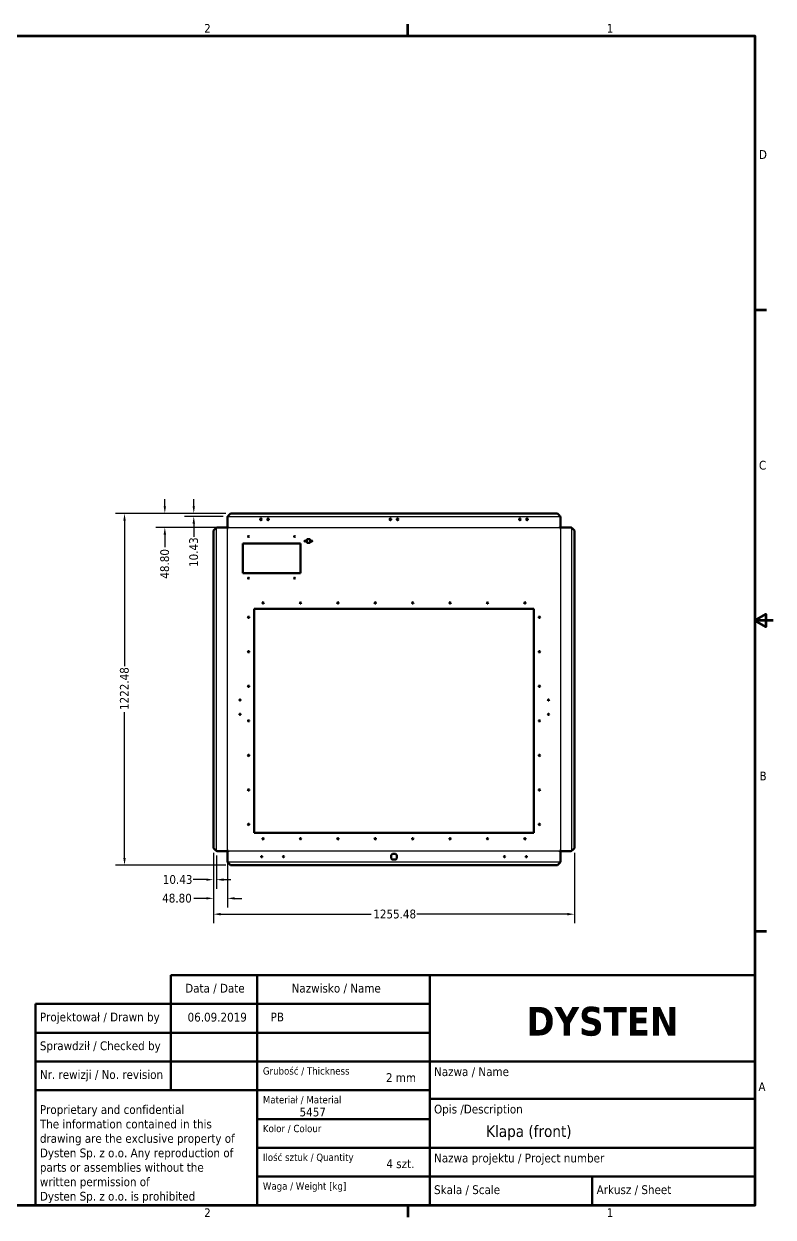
# Model space of a CAD drawing. Header units: millimetres. Extents: x 127 to 5461, y 63 to 4254.
# Drawn here: x 2857 to 5461, y 86 to 4232 of the extents above; entities that cross this region are included whole.
import ezdxf
from ezdxf.enums import TextEntityAlignment as Align

# ---------------------------------------------------------------- set-up
doc = ezdxf.new("R2010")
doc.units = ezdxf.units.MM
doc.header["$LTSCALE"] = 10
for name, color, linetype, lineweight in [('Linia środkowa zgięcia (ANSI)', 7, 'Continuous', 25), ('Obramowanie (ANSI)', 7, 'Continuous', 70), ('Tytuł (ANSI)', 7, 'Continuous', 50), ('Widoczne (ANSI)', 7, 'Continuous', 50), ('Wymiar (ANSI)', 7, 'Continuous', 25)]:
    doc.layers.add(name, color=color, linetype=linetype, lineweight=lineweight)
doc.styles.add('Styl tekstu42', font='tahoma.ttf')
doc.styles.add('Tekst notatki (ANSI)', font='tahoma.ttf')
doc.dimstyles.new('Domyślne - mm (ANSI)', dxfattribs={"dimscale": 10, "dimtxt": 3.048, "dimasz": 2.5, "dimexe": 3.175, "dimexo": 1.6002, "dimgap": 0.8, "dimtad": 0, "dimtoh": 1, "dimrnd": 1e-08, "dimzin": 4, "dimdsep": 46, "dimtxsty": 'Tekst notatki (ANSI)', "dimcen": 0.09, "dimdle": 10, "dimclrd": 256, "dimclre": 256, "dimclrt": 256, "dimadec": 1, "dimazin": 1, "dimtfac": 1, "dimtofl": 0, "dimtmove": 0, "dimatfit": 3, "dimfxl": 1, "dimtolj": 1, "dimtzin": 4, "dimlwd": -1, "dimlwe": -1, "dimarcsym": 0})

# ---------------------------------------------------------------- blocks, each defined once
blk = doc.blocks.new('Ramki Default Border')
at = {"layer": 'Obramowanie (ANSI)'}
for p, q in [((419.1, 419.1), (419.1, 423.16)), ((539.75, 323.85), (543.81, 323.85)), ((539.75, 107.95), (543.81, 107.95)), ((419.1, 12.7), (419.1, 8.64))]:
    blk.add_line(p, q, dxfattribs=at)
at = {"layer": 'Obramowanie (ANSI)', "flags": 128}
for points in [[(19.05, 12.7), (19.05, 419.1), (539.75, 419.1), (539.75, 12.7), (19.05, 12.7)], [(546.1, 215.9), (539.75, 215.9), (543.56, 218.1), (543.56, 213.7), (539.75, 215.9)]]:
    blk.add_lwpolyline(points, dxfattribs=at)
at = {"layer": 'Obramowanie (ANSI)', "char_height": 3.05, "attachment_point": 7, "style": 'Tekst notatki (ANSI)'}
for s, insert in [('2', (348.33, 420.12)), ('1', (488.26, 420.12)), ('D', (541.17, 376.3)), ('C', (541.17, 268.3)), ('B', (541.36, 160.4)), ('A', (540.99, 52.45)), ('2', (348.33, 8.64)), ('1', (488.26, 8.64))]:
    blk.add_mtext(s, dxfattribs=dict(at, insert=insert))
blk = doc.blocks.new('Tabelki rysunkowe Tabelka new')
at = {"layer": 'Tytuł (ANSI)'}
for p, q in [((529, 115), (326, 115)), ((326, 115), (326, 109)), ((356, 115), (356, 35)), ((416, 115), (416, 35)), ((529, 115), (529, 35)), ((326, 109), (326, 75)), ((279, 35), (279, 105)), ((279, 105), (356, 105)), ((356, 105), (416, 105)), ((356, 95), (279, 95)), ((356, 95), (416, 95)), ((356, 85), (279, 85)), ((356, 85), (416, 85)), ((416, 85), (529, 85)), ((356, 75), (279, 75)), ((356, 75), (416, 75)), ((416, 72), (529, 72)), ((356, 65), (416, 65)), ((356, 55), (416, 55)), ((416, 55), (529, 55)), ((356, 45), (416, 45)), ((416, 45), (529, 45)), ((472.5, 45), (472.5, 35)), ((529, 35), (279, 35))]:
    blk.add_line(p, q, dxfattribs=at)
at = {"layer": 'Tytuł (ANSI)', "style": 'Tekst notatki (ANSI)'}
for s, insert, char_height, attachment_point in [('Data / Date', (331, 112), 3.048, 1), ('Nazwisko / Name', (368, 112), 3.048, 1), ('\\fTahoma|b1|i0;\\H10.0000;DYSTEN', (476, 104), 10, 2), ('Projektował / Drawn by', (280.5, 102), 3.048, 1), ('Sprawdził / Checked by', (280.5, 92), 3.048, 1), ('\\fTahoma|b0|i0;\\H2.5400;Grubość / Thickness', (358, 83), 2.54, 1), ('Nazwa / Name', (417.5, 83), 3.048, 1), ('Nr. rewizji / No. revision', (280.5, 82), 3.048, 1), ('\\fTahoma|b0|i0;\\H2.5400;Materiał / Material', (358, 73), 2.54, 1), ('Opis /Description ', (417.5, 70), 3.048, 1), ('\\fTahoma|b0|i0;\\H2.5400;Kolor / Colour', (358, 63), 2.54, 1), ('\\fTahoma|b0|i0;\\H2.5400;Ilość sztuk / Quantity', (358, 53), 2.54, 1), ('Nazwa projektu / Project number', (417.5, 53), 3.048, 1), ('\\fTahoma|b0|i0;\\H2.5400;Waga / Weight [kg]', (358, 43), 2.54, 1), ('Skala / Scale', (417.5, 42), 3.048, 1), ('Arkusz / Sheet', (474, 42), 3.048, 1)]:
    blk.add_mtext(s, dxfattribs=dict(at, insert=insert, char_height=char_height, attachment_point=attachment_point))
at = {"layer": 'Tytuł (ANSI)', "insert": (280.5, 69.84), "char_height": 3.048, "attachment_point": 1, "line_spacing_factor": 0.987884, "style": 'Tekst notatki (ANSI)'}
blk.add_mtext('Proprietary and confidential\\PThe information contained in this\\Pdrawing are the exclusive property of\\PDysten Sp. z o.o. Any reproduction of\\Pparts or assemblies without the\\Pwritten permission of\\PDysten Sp. z o.o. is prohibited', dxfattribs=at)
at = {"layer": 'Tytuł (ANSI)'}
for tag, p, height, style in [('Data_001', (331.83, 98.89), 3.05, 'Tekst notatki (ANSI)'), ('Projektował_001', (360.69, 98.95), 3.05, 'Tekst notatki (ANSI)'), ('Grubość_materiału_001', (400.78, 77.89), 3.05, 'Tekst notatki (ANSI)'), ('Materiał_001', (370.75, 65.95), 3.05, 'Tekst notatki (ANSI)'), ('Nazwa_części_001', (435.59, 58.79), 4, 'Styl tekstu42'), ('Ilość_sztuk_001', (400.92, 47.95), 3.05, 'Tekst notatki (ANSI)')]:
    blk.add_attdef(tag, p, '', height=height, dxfattribs=dict(at, style=style))
at = {"layer": 'Tytuł (ANSI)', "style": 'Tekst notatki (ANSI)'}
for tag, p in [('kiedy_sprawdził', (332, 92)), ('Kto_zatwierdził', (361, 92)), ('Nr_części', (465.47, 80.14)), ('RAL', (395.29, 61)), ('Nr_projektu', (499.73, 51)), ('Waga', (401, 41))]:
    blk.add_attdef(tag, text='', height=3.05, dxfattribs=at).set_placement(p, align=Align.TOP_LEFT)
blk = doc.blocks.new('*D5')
at = {"layer": 'Defpoints', "color": 0, "transparency": 16777216}
for p in [(3515.5, 1368.3), (4770.9, 1368.3), (3515.5, 1138.9)]:
    blk.add_point(p, dxfattribs=at)
at = {"layer": 'Wymiar (ANSI)', "transparency": 16777216}
for p, q in [((3515.5, 1352.3), (3515.5, 1107.2)), ((4770.9, 1352.3), (4770.9, 1107.2)), ((3540.5, 1138.9), (4063.3, 1138.9)), ((4745.9, 1138.9), (4223.1, 1138.9))]:
    blk.add_line(p, q, dxfattribs=at)
for points in [[(3540.5, 1143.1), (3540.5, 1134.7), (3515.5, 1138.9)], [(4745.9, 1143.1), (4745.9, 1134.7), (4770.9, 1138.9)]]:
    blk.add_solid(points, dxfattribs=at)
at = {"layer": 'Wymiar (ANSI)', "transparency": 16777216, "insert": (4071.3, 1154.8), "char_height": 30.48, "attachment_point": 1, "style": 'Tekst notatki (ANSI)'}
blk.add_mtext('\\A1;1255.48', dxfattribs=at)
blk = doc.blocks.new('*D6')
at = {"layer": 'Defpoints', "color": 0, "transparency": 16777216}
for p in [(3206.6, 2531.4), (3574.8, 2531.4), (3574.8, 1309)]:
    blk.add_point(p, dxfattribs=at)
at = {"layer": 'Wymiar (ANSI)', "transparency": 16777216}
for p, q in [((3558.8, 2531.4), (3174.9, 2531.4)), ((3206.6, 2506.4), (3206.6, 2000.1)), ((3206.6, 1334), (3206.6, 1840.3)), ((3558.8, 1309), (3174.9, 1309))]:
    blk.add_line(p, q, dxfattribs=at)
for points in [[(3202.5, 2506.4), (3210.8, 2506.4), (3206.6, 2531.4)], [(3202.5, 1334), (3210.8, 1334), (3206.6, 1309)]]:
    blk.add_solid(points, dxfattribs=at)
at = {"layer": 'Wymiar (ANSI)', "transparency": 16777216, "insert": (3190.7, 1848.3), "char_height": 30.48, "attachment_point": 1, "rotation": 90, "style": 'Tekst notatki (ANSI)'}
blk.add_mtext('\\A1;1222.48', dxfattribs=at)
blk = doc.blocks.new('*D7')
at = {"layer": 'Defpoints', "color": 0, "transparency": 16777216}
for p in [(3515.5, 1368.3), (3525.9, 1358.9), (3525.9, 1258.9)]:
    blk.add_point(p, dxfattribs=at)
at = {"layer": 'Wymiar (ANSI)', "transparency": 16777216}
for p, q in [((3515.5, 1352.3), (3515.5, 1227.1)), ((3525.9, 1342.9), (3525.9, 1227.1)), ((3490.5, 1258.9), (3444.9, 1258.9)), ((3550.9, 1258.9), (3575.9, 1258.9))]:
    blk.add_line(p, q, dxfattribs=at)
for points in [[(3490.5, 1263), (3490.5, 1254.7), (3515.5, 1258.9)], [(3550.9, 1263), (3550.9, 1254.7), (3525.9, 1258.9)]]:
    blk.add_solid(points, dxfattribs=at)
at = {"layer": 'Wymiar (ANSI)', "transparency": 16777216, "insert": (3339.7, 1274.7), "char_height": 30.48, "attachment_point": 1, "style": 'Tekst notatki (ANSI)'}
blk.add_mtext('\\A1;10.43', dxfattribs=at)
blk = doc.blocks.new('*D8')
at = {"layer": 'Defpoints', "color": 0, "transparency": 16777216}
for p in [(3515.5, 1368.3), (3564.3, 1360.2), (3564.3, 1193.9)]:
    blk.add_point(p, dxfattribs=at)
at = {"layer": 'Wymiar (ANSI)', "transparency": 16777216}
for p, q in [((3515.5, 1352.3), (3515.5, 1162.2)), ((3564.3, 1344.2), (3564.3, 1162.2)), ((3490.5, 1193.9), (3447.2, 1193.9)), ((3589.3, 1193.9), (3614.3, 1193.9))]:
    blk.add_line(p, q, dxfattribs=at)
for points in [[(3490.5, 1198.1), (3490.5, 1189.8), (3515.5, 1193.9)], [(3589.3, 1198.1), (3589.3, 1189.8), (3564.3, 1193.9)]]:
    blk.add_solid(points, dxfattribs=at)
at = {"layer": 'Wymiar (ANSI)', "transparency": 16777216, "insert": (3337.5, 1209.9), "char_height": 30.48, "attachment_point": 1, "style": 'Tekst notatki (ANSI)'}
blk.add_mtext('\\A1;48.80', dxfattribs=at)
blk = doc.blocks.new('*D9')
at = {"layer": 'Defpoints', "color": 0, "transparency": 16777216}
for p in [(3447.3, 2531.4), (3574.8, 2531.4), (3565.4, 2521)]:
    blk.add_point(p, dxfattribs=at)
at = {"layer": 'Wymiar (ANSI)', "transparency": 16777216}
for p, q in [((3447.3, 2556.4), (3447.3, 2581.4)), ((3558.8, 2531.4), (3415.6, 2531.4)), ((3549.4, 2521), (3415.6, 2521)), ((3447.3, 2496), (3447.3, 2450.5))]:
    blk.add_line(p, q, dxfattribs=at)
for points in [[(3443.2, 2556.4), (3451.5, 2556.4), (3447.3, 2531.4)], [(3443.2, 2496), (3451.5, 2496), (3447.3, 2521)]]:
    blk.add_solid(points, dxfattribs=at)
at = {"layer": 'Wymiar (ANSI)', "transparency": 16777216, "insert": (3431.5, 2345.3), "char_height": 30.48, "attachment_point": 1, "rotation": 90, "style": 'Tekst notatki (ANSI)'}
blk.add_mtext('\\A1;10.43', dxfattribs=at)
blk = doc.blocks.new('*D10')
at = {"layer": 'Defpoints', "color": 0, "transparency": 16777216}
for p in [(3346.7, 2531.4), (3574.8, 2531.4), (3566.7, 2482.6)]:
    blk.add_point(p, dxfattribs=at)
at = {"layer": 'Wymiar (ANSI)', "transparency": 16777216}
for p, q in [((3346.7, 2556.4), (3346.7, 2581.4)), ((3558.8, 2531.4), (3314.9, 2531.4)), ((3550.7, 2482.6), (3314.9, 2482.6)), ((3346.7, 2457.6), (3346.7, 2414.4))]:
    blk.add_line(p, q, dxfattribs=at)
for points in [[(3342.5, 2556.4), (3350.9, 2556.4), (3346.7, 2531.4)], [(3342.5, 2457.6), (3350.9, 2457.6), (3346.7, 2482.6)]]:
    blk.add_solid(points, dxfattribs=at)
at = {"layer": 'Wymiar (ANSI)', "transparency": 16777216, "insert": (3330.8, 2304.6), "char_height": 30.48, "attachment_point": 1, "rotation": 90, "style": 'Tekst notatki (ANSI)'}
blk.add_mtext('\\A1;48.80', dxfattribs=at)

msp = doc.modelspace()

# ---------------------------------------------------------------- linework, layer by layer
at = {"layer": 'Linia środkowa zgięcia (ANSI)'}
for p, q in [((3565.367, 2521.008), (4721.029, 2521.008)), ((3525.894, 1358.873), (3525.894, 2481.535)), ((3564.263, 1360.204), (3564.263, 2480.204)), ((3566.698, 2482.639), (4719.698, 2482.639)), ((4722.132, 2480.204), (4722.132, 1360.204)), ((4760.502, 2481.535), (4760.502, 1358.872)), ((4719.698, 1357.769), (3566.698, 1357.769)), ((4721.029, 1319.4), (3565.366, 1319.4))]:
    msp.add_line(p, q, dxfattribs=at)
at = {"layer": 'Widoczne (ANSI)'}
for p, q in [((3574.768, 2531.443), (3566.768, 2523.443)), ((4711.627, 2531.443), (3574.768, 2531.443)), ((4719.627, 2523.443), (4711.627, 2531.443)), ((3564.808, 2518.917), (3564.798, 2518.573)), ((3564.798, 2518.573), (3564.798, 2485.073)), ((3564.84, 2519.258), (3564.808, 2518.917)), ((3564.894, 2519.592), (3564.84, 2519.258)), ((3564.968, 2519.917), (3564.894, 2519.592)), ((3565.06, 2520.23), (3564.968, 2519.917)), ((3565.166, 2520.533), (3565.06, 2520.23)), ((3565.286, 2520.83), (3565.166, 2520.533)), ((3565.42, 2521.127), (3565.286, 2520.83)), ((3565.567, 2521.424), (3565.42, 2521.127)), ((3565.725, 2521.723), (3565.567, 2521.424)), ((3566.061, 2522.313), (3565.725, 2521.723)), ((3566.411, 2522.883), (3566.061, 2522.313)), ((3566.768, 2523.443), (3566.411, 2522.883)), ((4719.964, 2522.916), (4719.627, 2523.443)), ((4720.294, 2522.381), (4719.964, 2522.916)), ((4720.613, 2521.829), (4720.294, 2522.381)), ((4720.914, 2521.254), (4720.613, 2521.829)), ((4721.055, 2520.954), (4720.914, 2521.254)), ((4721.186, 2520.645), (4721.055, 2520.954)), ((4721.304, 2520.327), (4721.186, 2520.645)), ((4721.406, 2519.996), (4721.304, 2520.327)), ((4721.489, 2519.653), (4721.406, 2519.996)), ((4721.55, 2519.299), (4721.489, 2519.653)), ((4721.586, 2518.938), (4721.55, 2519.299)), ((4721.598, 2518.573), (4721.586, 2518.938)), ((4721.598, 2485.073), (4721.598, 2518.573)), ((3523.459, 2480.133), (3515.459, 2472.133)), ((3515.459, 2472.133), (3515.459, 1368.275)), ((3523.985, 2480.47), (3523.459, 2480.133)), ((3524.521, 2480.8), (3523.985, 2480.47)), ((3525.073, 2481.119), (3524.521, 2480.8)), ((3525.648, 2481.42), (3525.073, 2481.119)), ((3525.948, 2481.561), (3525.648, 2481.42)), ((3526.257, 2481.692), (3525.948, 2481.561)), ((3526.575, 2481.81), (3526.257, 2481.692)), ((3526.906, 2481.913), (3526.575, 2481.81)), ((3527.249, 2481.996), (3526.906, 2481.913)), ((3527.602, 2482.056), (3527.249, 2481.996)), ((3527.964, 2482.092), (3527.602, 2482.056)), ((3528.328, 2482.104), (3527.964, 2482.092)), ((3561.828, 2482.104), (3528.328, 2482.104)), ((3561.828, 2480.204), (3561.828, 2482.104)), ((3566.698, 2480.204), (3561.828, 2480.204)), ((3564.798, 2485.073), (3566.698, 2485.073)), ((3566.698, 2485.073), (3566.698, 2480.204)), ((4719.698, 2480.204), (4719.698, 2485.073)), ((4719.698, 2485.073), (4721.598, 2485.073)), ((4724.567, 2480.204), (4719.698, 2480.204)), ((4758.067, 2482.104), (4724.567, 2482.104)), ((4724.567, 2482.104), (4724.567, 2480.204)), ((4758.411, 2482.094), (4758.067, 2482.104)), ((4758.752, 2482.061), (4758.411, 2482.094)), ((4759.086, 2482.008), (4758.752, 2482.061)), ((4759.411, 2481.934), (4759.086, 2482.008)), ((4759.724, 2481.842), (4759.411, 2481.934)), ((4760.027, 2481.735), (4759.724, 2481.842)), ((4760.323, 2481.615), (4760.027, 2481.735)), ((4760.62, 2481.481), (4760.323, 2481.615)), ((4760.918, 2481.335), (4760.62, 2481.481)), ((4761.217, 2481.177), (4760.918, 2481.335)), ((4761.807, 2480.841), (4761.217, 2481.177)), ((4762.377, 2480.491), (4761.807, 2480.841)), ((4762.937, 2480.133), (4762.377, 2480.491)), ((4770.937, 2472.133), (4762.937, 2480.133)), ((4770.937, 1368.275), (4770.937, 2472.133)), ((3617.698, 2427.204), (3817.698, 2427.204)), ((3617.698, 2323.204), (3617.698, 2427.204)), ((3817.698, 2427.204), (3817.698, 2323.204)), ((3839.698, 2429.204), (3839.698, 2441.404)), ((3839.698, 2441.404), (3851.898, 2441.404)), ((3851.898, 2429.204), (3839.698, 2429.204)), ((3851.898, 2441.404), (3851.898, 2429.204)), ((3817.698, 2323.204), (3617.698, 2323.204)), ((3657.698, 2200.204), (4628.698, 2200.204)), ((3657.698, 1421.204), (3657.698, 2200.204)), ((4628.698, 2200.204), (4628.698, 1421.204)), ((4628.698, 1421.204), (3657.698, 1421.204)), ((3515.459, 1368.275), (3523.459, 1360.275)), ((4762.937, 1360.275), (4770.937, 1368.275)), ((3523.459, 1360.275), (3524.018, 1359.917)), ((3524.018, 1359.917), (3524.589, 1359.567)), ((3524.589, 1359.567), (3525.179, 1359.231)), ((3525.179, 1359.231), (3525.478, 1359.073)), ((3525.478, 1359.073), (3525.775, 1358.927)), ((3525.775, 1358.927), (3526.072, 1358.793)), ((3526.072, 1358.793), (3526.369, 1358.672)), ((3526.369, 1358.672), (3526.671, 1358.566)), ((3526.671, 1358.566), (3526.984, 1358.474)), ((3526.984, 1358.474), (3527.309, 1358.4)), ((3527.309, 1358.4), (3527.643, 1358.346)), ((3527.643, 1358.346), (3527.984, 1358.314)), ((3527.984, 1358.314), (3528.328, 1358.304)), ((3528.328, 1358.304), (3561.828, 1358.304)), ((3561.828, 1358.304), (3561.828, 1360.204)), ((3561.828, 1360.204), (3566.698, 1360.204)), ((3566.698, 1355.334), (3564.798, 1355.334)), ((3564.798, 1355.334), (3564.798, 1321.834)), ((3566.698, 1360.204), (3566.698, 1355.334)), ((4133.198, 1333.431), (4133.198, 1343.738)), ((4138.044, 1348.584), (4148.352, 1348.584)), ((4148.352, 1328.584), (4138.044, 1328.584)), ((4153.198, 1343.738), (4153.198, 1333.431)), ((4719.698, 1355.334), (4719.698, 1360.204)), ((4719.698, 1360.204), (4724.567, 1360.204)), ((4721.598, 1355.334), (4719.698, 1355.334)), ((4721.598, 1321.834), (4721.598, 1355.334)), ((4724.567, 1360.204), (4724.567, 1358.304)), ((4724.567, 1358.304), (4758.067, 1358.304)), ((4758.067, 1358.304), (4758.432, 1358.316)), ((4758.432, 1358.316), (4758.793, 1358.352)), ((4758.793, 1358.352), (4759.146, 1358.412)), ((4759.146, 1358.412), (4759.489, 1358.495)), ((4759.489, 1358.495), (4759.82, 1358.598)), ((4759.82, 1358.598), (4760.139, 1358.716)), ((4760.139, 1358.716), (4760.448, 1358.847)), ((4760.448, 1358.847), (4760.747, 1358.988)), ((4760.747, 1358.988), (4761.323, 1359.289)), ((4761.323, 1359.289), (4761.874, 1359.608)), ((4761.874, 1359.608), (4762.41, 1359.938)), ((4762.41, 1359.938), (4762.937, 1360.275)), ((3564.798, 1321.834), (3564.81, 1321.47)), ((3564.81, 1321.47), (3564.846, 1321.109)), ((3564.846, 1321.109), (3564.906, 1320.755)), ((3564.906, 1320.755), (3564.989, 1320.412)), ((3564.989, 1320.412), (3565.092, 1320.081)), ((3565.092, 1320.081), (3565.21, 1319.763)), ((3565.21, 1319.763), (3565.341, 1319.454)), ((3565.341, 1319.454), (3565.482, 1319.154)), ((3565.482, 1319.154), (3565.783, 1318.579)), ((3565.783, 1318.579), (3566.102, 1318.027)), ((3566.102, 1318.027), (3566.432, 1317.492)), ((3566.432, 1317.492), (3566.768, 1316.965)), ((3566.768, 1316.965), (3574.768, 1308.965)), ((3574.768, 1308.965), (4711.627, 1308.965)), ((4711.627, 1308.965), (4719.627, 1316.965)), ((4719.627, 1316.965), (4719.984, 1317.525)), ((4719.984, 1317.525), (4720.334, 1318.095)), ((4720.334, 1318.095), (4720.671, 1318.685)), ((4720.671, 1318.685), (4720.829, 1318.984)), ((4720.829, 1318.984), (4720.975, 1319.281)), ((4720.975, 1319.281), (4721.109, 1319.578)), ((4721.109, 1319.578), (4721.229, 1319.875)), ((4721.229, 1319.875), (4721.336, 1320.178)), ((4721.336, 1320.178), (4721.427, 1320.491)), ((4721.427, 1320.491), (4721.501, 1320.815)), ((4721.501, 1320.815), (4721.555, 1321.149)), ((4721.555, 1321.149), (4721.587, 1321.491)), ((4721.587, 1321.491), (4721.598, 1321.834))]:
    msp.add_line(p, q, dxfattribs=at)
for centre, radius in [((3680.698, 2510.573), 3), ((3705.698, 2510.573), 3), ((4130.698, 2510.573), 3), ((4155.698, 2510.573), 3), ((4580.698, 2510.573), 3), ((4605.698, 2510.573), 3), ((3637.698, 2451.204), 2), ((3797.698, 2451.204), 2), ((3833.798, 2435.304), 1.5), ((3857.798, 2435.304), 1.5), ((3637.698, 2306.204), 2), ((3797.698, 2306.204), 2), ((3688.198, 2220.204), 2.25), ((3818.198, 2220.204), 2.25), ((3948.198, 2220.204), 2.25), ((4078.198, 2220.204), 2.25), ((4208.198, 2220.204), 2.25), ((4338.198, 2220.204), 2.25), ((4468.198, 2220.204), 2.25), ((4598.198, 2220.204), 2.25), ((3637.698, 2170.704), 2.25), ((4648.698, 2170.704), 2.25), ((3637.698, 2050.704), 2.25), ((4648.698, 2050.704), 2.25), ((3637.698, 1930.704), 2.25), ((4648.698, 1930.704), 2.25), ((3608.176, 1883.204), 2.05), ((4680.198, 1883.204), 2.05), ((3608.176, 1833.204), 2.05), ((4680.198, 1833.204), 2.05), ((3637.698, 1810.704), 2.25), ((4648.698, 1810.704), 2.25), ((3637.698, 1690.704), 2.25), ((4648.698, 1690.704), 2.25), ((3637.698, 1570.704), 2.25), ((4648.698, 1570.704), 2.25), ((3637.698, 1450.704), 2.25), ((4648.698, 1450.704), 2.25), ((3688.198, 1401.204), 2.25), ((3818.198, 1401.204), 2.25), ((3948.198, 1401.204), 2.25), ((4078.198, 1401.204), 2.25), ((4208.198, 1401.204), 2.25), ((4338.198, 1401.204), 2.25), ((4468.198, 1401.204), 2.25), ((4598.198, 1401.204), 2.25), ((3683.198, 1338.834), 2.05), ((3759.198, 1338.834), 2.05), ((4527.198, 1338.834), 2.05), ((4603.198, 1338.834), 2.05)]:
    msp.add_circle(centre, radius, dxfattribs=at)
for start, end in [(117.266044, 152.733956), (207.266044, 242.733956), (27.266044, 62.733956), (297.266044, 332.733956)]:
    msp.add_arc((4143.198, 1338.584), 11.25, start, end, dxfattribs=at)

# ---------------------------------------------------------------- block references
at = {"xscale": 10, "yscale": 10, "zscale": 10}
msp.add_blockref('Ramki Default Border', (0, 0), dxfattribs=at)
msp.add_blockref('Tabelki rysunkowe Tabelka new', (107.5, -223), dxfattribs=at).add_auto_attribs({'Projektował_001': 'PB', 'Data_001': '06.09.2019', 'Materiał_001': '5457', 'Grubość_materiału_001': '2 mm', 'Ilość_sztuk_001': '4 szt.', 'Nazwa_części_001': 'Klapa (front)'})

# ---------------------------------------------------------------- dimensions: what is measured, and where the dimension line sits
at = {"layer": 'Wymiar (ANSI)'}
for base, p1, p2, angle, picture, middle in [((3346.698, 2531.443), (3566.698, 2482.639), (3574.768, 2531.443), 270, '*D10', (3346.698, 2355.5)), ((3447.3254, 2531.4429), (3565.3669, 2521.0081), (3574.7685, 2531.4429), 270, '*D9', (3447.3254, 2393.8692)), ((3206.646, 2531.443), (3574.768, 1308.965), (3574.768, 2531.443), 270, '*D6', (3206.646, 1920.204)), ((3564.263, 1193.95), (3515.459, 1368.275), (3564.263, 1360.204), 180, '*D8', (3388.32, 1193.95)), ((3525.8936, 1258.8731), (3515.4588, 1368.2747), (3525.8936, 1358.8731), 180, '*D7', (3388.3199, 1258.8731))]:
    dim = msp.add_linear_dim(base=base, p1=p1, p2=p2, angle=angle, dimstyle='Domyślne - mm (ANSI)', override={"dimgap": 0.8, "dimtoh": 0, "dimdec": 2, "dimtol": 0, "dimlim": 0, "dimtp": 0, "dimtm": 0, "dimtdec": 2, "dimatfit": 1}, dxfattribs=at)
    dim.commit()
    dim.dimension.update_dxf_attribs({"geometry": picture, "text_midpoint": middle, "dimtype": 160})
dim = msp.add_linear_dim(base=(3515.459, 1138.905), p1=(4770.937, 1368.275), p2=(3515.459, 1368.275), dimstyle='Domyślne - mm (ANSI)', override={"dimgap": 0.8, "dimtoh": 0, "dimdec": 2, "dimtol": 0, "dimlim": 0, "dimtp": 0, "dimtm": 0, "dimtdec": 2, "dimatfit": 1}, dxfattribs=at)
dim.commit()
dim.dimension.update_dxf_attribs({"geometry": '*D5', "text_midpoint": (4143.198, 1138.905), "dimtype": 160})

doc.saveas('drawing.dxf')
